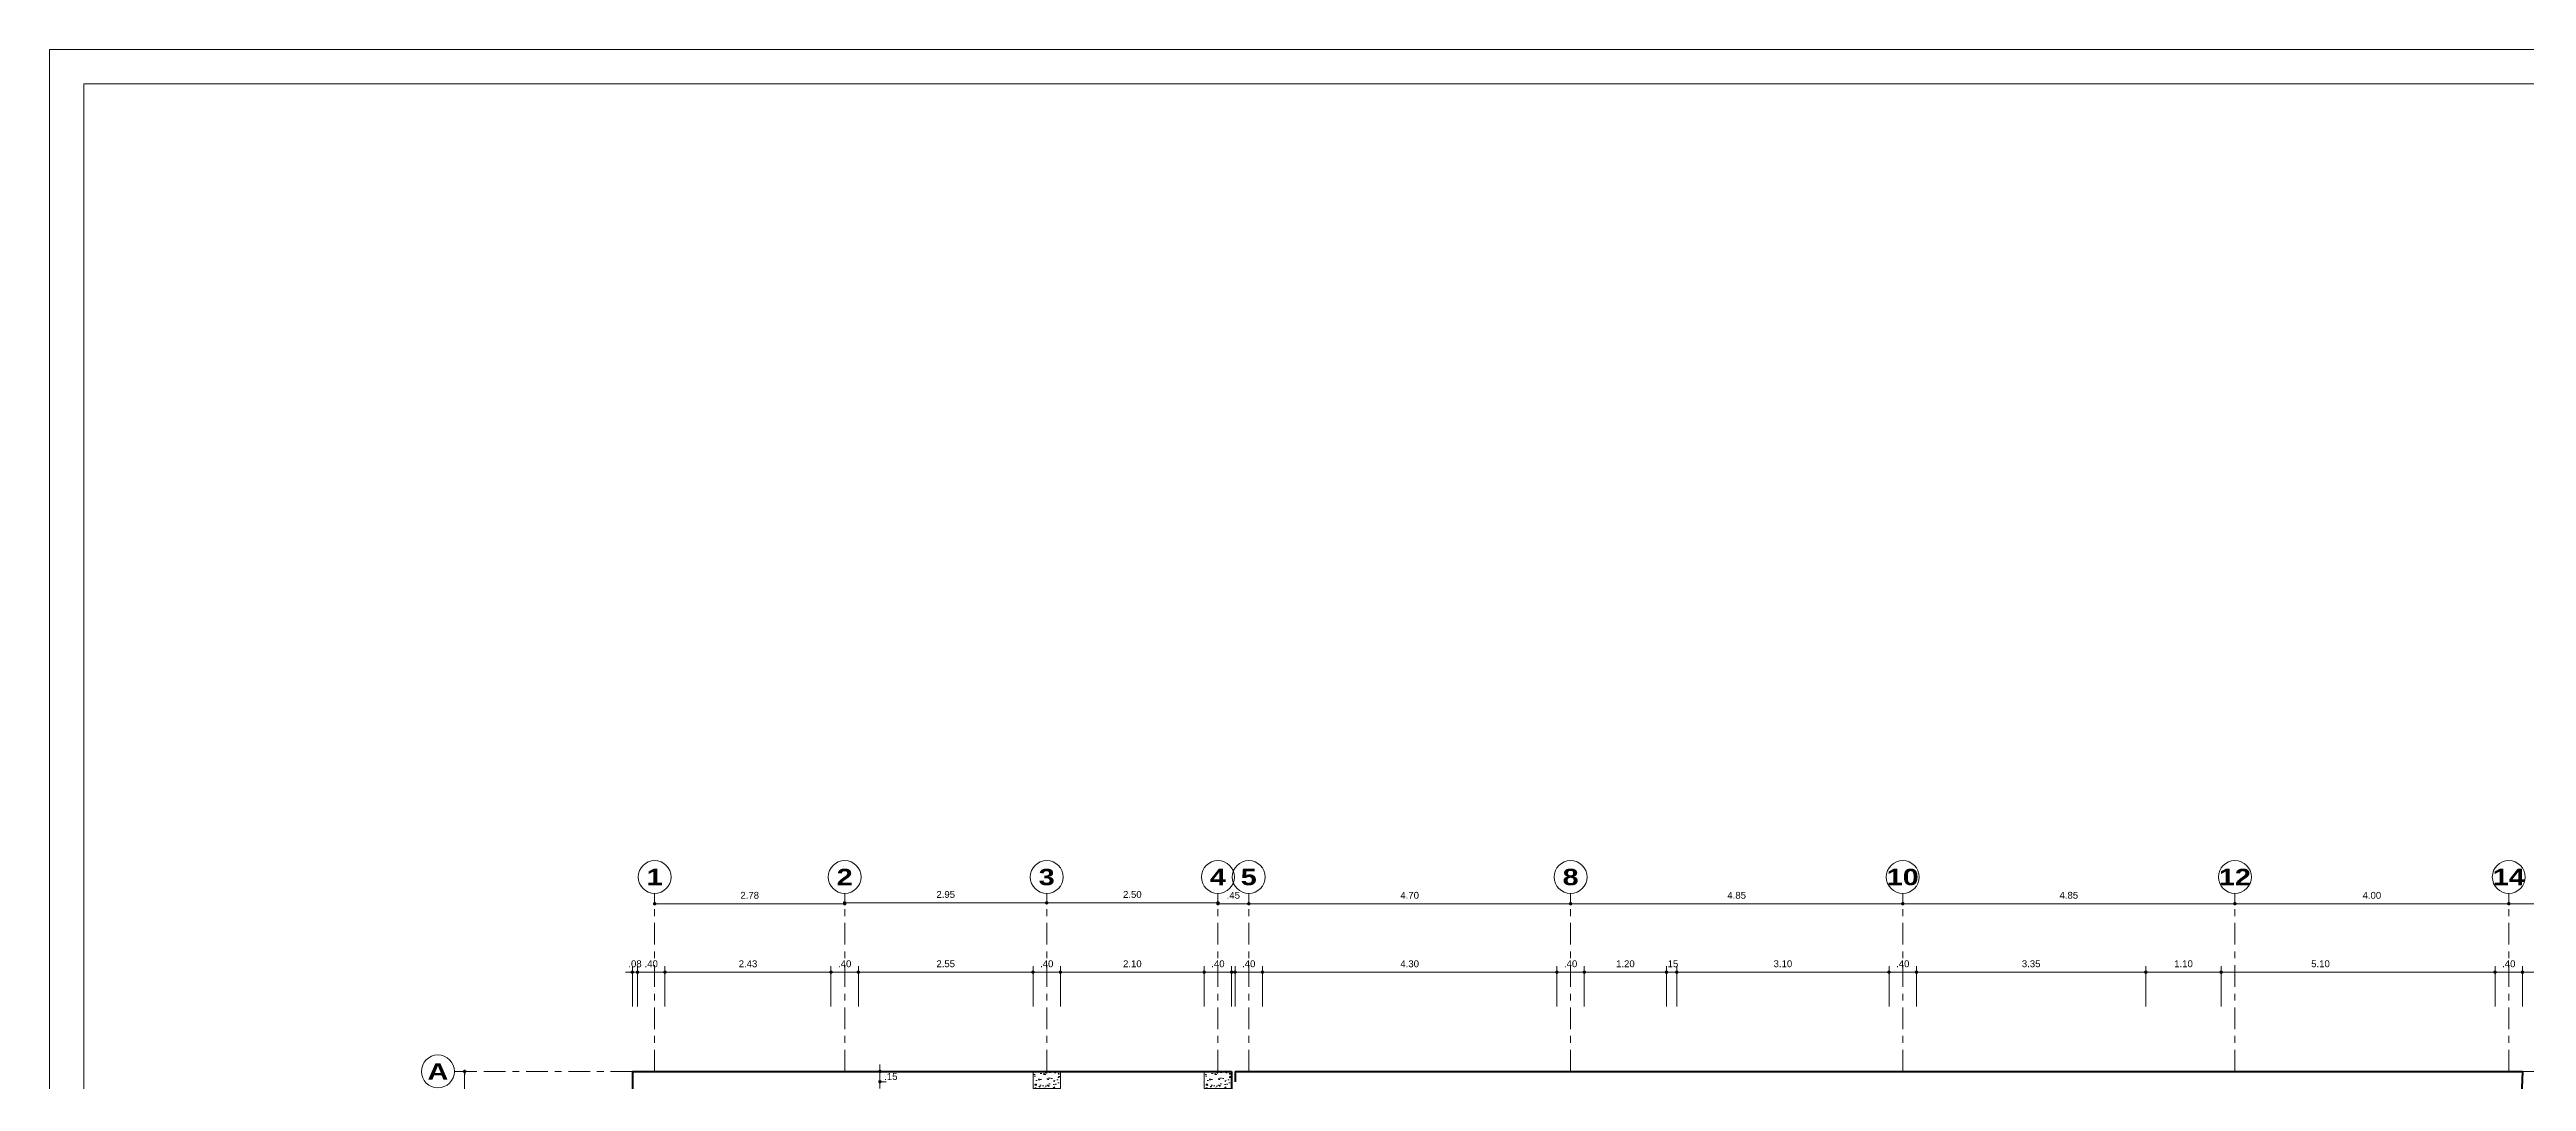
# Model space of a CAD drawing. Header units: millimetres. Extents: x 2178 to 2304, y 1220 to 1359.
# Drawn here: x 2244.6 to 2280.77, y 1343.62 to 1358.69 of the extents above; entities that cross this region are included whole.
import ezdxf
from ezdxf.enums import TextEntityAlignment as Align

# ---------------------------------------------------------------- set-up
doc = ezdxf.new("R2010")
doc.units = ezdxf.units.MM
doc.linetypes.add('CENTER', pattern=[50.8, 31.75, -6.35, 6.35, -6.35])
doc.layers.get('0').update_dxf_attribs({"lineweight": 0})
for name, color, linetype, lineweight in [('COTAS', 40, 'Continuous', 20), ('Ejes22', 50, 'CENTER', 9), ('muros bajos', 2, 'Continuous', 25), ('PLUMA 4', 5, 'Continuous', 40), ('PLUMA 7', 10, 'Continuous', 0)]:
    doc.layers.add(name, color=color, linetype=linetype, lineweight=lineweight)
doc.styles.add('ARIAL', font='arial.ttf')
doc.styles.add('ARIALCH', font='arialbd.ttf', dxfattribs={"width": 1.25})
doc.dimstyles.new('RPM 50', dxfattribs={"dimtxt": 0.1, "dimasz": 0.05, "dimexe": 0.0885, "dimexo": 0.1535, "dimgap": 0.071, "dimtad": 2, "dimtih": 1, "dimtoh": 1, "dimzin": 4, "dimdsep": 46, "dimtxsty": 'ARIAL', "dimblk": 'DOT', "dimcen": 0.4, "dimdle": 0.25, "dimclrd": 8, "dimclre": 8, "dimclrt": 9, "dimadec": 0, "dimazin": 0, "dimtfac": 1, "dimtix": 1, "dimtmove": 0, "dimatfit": 3, "dimldrblk": 'DOT', "dimfxl": 0.5, "dimfxlon": 1, "dimlwd": 0, "dimlwe": 0, "dimarcsym": 0})

# ---------------------------------------------------------------- blocks, each defined once
blk = doc.blocks.new('_DOT')
at = {"color": 0, "linetype": 'ByBlock'}
blk.add_line((-0.5, 0), (-1, 0), dxfattribs=at)
at = {"color": 0, "linetype": 'ByBlock', "const_width": 0.5}
blk.add_lwpolyline([(-0.25, 0, 1), (0.25, 0, 1)], format="xyb", close=True, dxfattribs=at)
blk = doc.blocks.new('*D1664')
at = {"layer": 'Defpoints', "color": 0, "transparency": 16777216}
for p in [(2250.662, 1343.766), (2250.662, 1343.766), (2250.662, 1340.191)]:
    blk.add_point(p, dxfattribs=at)
at = {"layer": 'muros bajos', "color": 8, "lineweight": 0, "transparency": 16777216}
for p, q in [((2250.662, 1343.766), (2250.751, 1343.766)), ((2250.662, 1340.241), (2250.662, 1343.716)), ((2250.662, 1340.191), (2250.751, 1340.191))]:
    blk.add_line(p, q, dxfattribs=at)
at = {"layer": 'muros bajos', "color": 8, "lineweight": 0, "transparency": 16777216, "xscale": 0.05, "yscale": 0.05, "zscale": 0.05}
for p, rotation in [((2250.662, 1343.766), 90), ((2250.662, 1340.191), 270)]:
    blk.add_blockref('_DOT', p, dxfattribs=dict(at, rotation=rotation))
at = {"layer": 'muros bajos', "color": 9, "transparency": 16777216, "insert": (2250.863, 1341.978), "char_height": 0.1, "attachment_point": 5, "style": 'ARIAL'}
blk.add_mtext('3.58', dxfattribs=at)
blk = doc.blocks.new('*D1666')
at = {"color": 8, "lineweight": 0, "transparency": 16777216}
for p, q in [((2253.437, 1346.216), (2253.437, 1346.304)), ((2253.487, 1346.216), (2256.162, 1346.216)), ((2256.212, 1346.216), (2256.212, 1346.304))]:
    blk.add_line(p, q, dxfattribs=at)
at = {"layer": 'Defpoints', "color": 0, "transparency": 16777216}
for p in [(2256.212, 1346.216), (2253.437, 1346.14), (2256.212, 1346.14)]:
    blk.add_point(p, dxfattribs=at)
at = {"color": 8, "lineweight": 0, "transparency": 16777216, "xscale": 0.05, "yscale": 0.05, "zscale": 0.05, "rotation": 180}
blk.add_blockref('_DOT', (2253.437, 1346.216), dxfattribs=at)
at = {"color": 8, "lineweight": 0, "transparency": 16777216, "xscale": 0.05, "yscale": 0.05, "zscale": 0.05}
blk.add_blockref('_DOT', (2256.212, 1346.216), dxfattribs=at)
at = {"color": 9, "transparency": 16777216, "insert": (2254.825, 1346.338), "char_height": 0.1, "attachment_point": 5, "style": 'ARIAL'}
blk.add_mtext('2.78', dxfattribs=at)
blk = doc.blocks.new('*D1726')
at = {"color": 8, "lineweight": 0, "transparency": 16777216}
for p, q in [((2256.212, 1346.229), (2256.212, 1346.317)), ((2256.262, 1346.229), (2259.112, 1346.229)), ((2259.162, 1346.229), (2259.162, 1346.317))]:
    blk.add_line(p, q, dxfattribs=at)
at = {"layer": 'Defpoints', "color": 0, "transparency": 16777216}
for p in [(2259.162, 1346.229), (2259.162, 1346.229), (2256.212, 1346.14)]:
    blk.add_point(p, dxfattribs=at)
at = {"color": 8, "lineweight": 0, "transparency": 16777216, "xscale": 0.05, "yscale": 0.05, "zscale": 0.05, "rotation": 180}
blk.add_blockref('_DOT', (2256.212, 1346.229), dxfattribs=at)
at = {"color": 8, "lineweight": 0, "transparency": 16777216, "xscale": 0.05, "yscale": 0.05, "zscale": 0.05}
blk.add_blockref('_DOT', (2259.162, 1346.229), dxfattribs=at)
at = {"color": 9, "transparency": 16777216, "insert": (2257.687, 1346.351), "char_height": 0.1, "attachment_point": 5, "style": 'ARIAL'}
blk.add_mtext('2.95', dxfattribs=at)
blk = doc.blocks.new('*D1727')
at = {"color": 8, "lineweight": 0, "transparency": 16777216}
for p, q in [((2259.162, 1346.229), (2259.162, 1346.317)), ((2259.212, 1346.229), (2261.612, 1346.229)), ((2261.662, 1346.229), (2261.662, 1346.317))]:
    blk.add_line(p, q, dxfattribs=at)
at = {"layer": 'Defpoints', "color": 0, "transparency": 16777216}
for p in [(2259.162, 1346.229), (2261.662, 1346.229), (2261.662, 1346.216)]:
    blk.add_point(p, dxfattribs=at)
at = {"color": 8, "lineweight": 0, "transparency": 16777216, "xscale": 0.05, "yscale": 0.05, "zscale": 0.05, "rotation": 180}
blk.add_blockref('_DOT', (2259.162, 1346.229), dxfattribs=at)
at = {"color": 8, "lineweight": 0, "transparency": 16777216, "xscale": 0.05, "yscale": 0.05, "zscale": 0.05}
blk.add_blockref('_DOT', (2261.662, 1346.229), dxfattribs=at)
at = {"color": 9, "transparency": 16777216, "insert": (2260.412, 1346.351), "char_height": 0.1, "attachment_point": 5, "style": 'ARIAL'}
blk.add_mtext('2.50', dxfattribs=at)
blk = doc.blocks.new('*D1728')
at = {"color": 8, "lineweight": 0, "transparency": 16777216}
for p, q in [((2261.662, 1346.216), (2261.662, 1346.304)), ((2261.712, 1346.216), (2262.062, 1346.216)), ((2262.112, 1346.216), (2262.112, 1346.304))]:
    blk.add_line(p, q, dxfattribs=at)
at = {"layer": 'Defpoints', "color": 0, "transparency": 16777216}
for p in [(2261.662, 1346.216), (2262.112, 1346.216), (2262.112, 1346.216)]:
    blk.add_point(p, dxfattribs=at)
at = {"color": 8, "lineweight": 0, "transparency": 16777216, "xscale": 0.05, "yscale": 0.05, "zscale": 0.05, "rotation": 180}
blk.add_blockref('_DOT', (2261.662, 1346.216), dxfattribs=at)
at = {"color": 8, "lineweight": 0, "transparency": 16777216, "xscale": 0.05, "yscale": 0.05, "zscale": 0.05}
blk.add_blockref('_DOT', (2262.112, 1346.216), dxfattribs=at)
at = {"color": 9, "transparency": 16777216, "insert": (2261.887, 1346.338), "char_height": 0.1, "attachment_point": 5, "style": 'ARIAL'}
blk.add_mtext('.45', dxfattribs=at)
blk = doc.blocks.new('*D1729')
at = {"color": 8, "lineweight": 0, "transparency": 16777216}
for p, q in [((2262.112, 1346.216), (2262.112, 1346.304)), ((2262.162, 1346.216), (2266.762, 1346.216)), ((2266.812, 1346.216), (2266.812, 1346.304))]:
    blk.add_line(p, q, dxfattribs=at)
at = {"layer": 'Defpoints', "color": 0, "transparency": 16777216}
for p in [(2262.112, 1346.216), (2266.812, 1346.216), (2266.812, 1346.216)]:
    blk.add_point(p, dxfattribs=at)
at = {"color": 8, "lineweight": 0, "transparency": 16777216, "xscale": 0.05, "yscale": 0.05, "zscale": 0.05, "rotation": 180}
blk.add_blockref('_DOT', (2262.112, 1346.216), dxfattribs=at)
at = {"color": 8, "lineweight": 0, "transparency": 16777216, "xscale": 0.05, "yscale": 0.05, "zscale": 0.05}
blk.add_blockref('_DOT', (2266.812, 1346.216), dxfattribs=at)
at = {"color": 9, "transparency": 16777216, "insert": (2264.462, 1346.338), "char_height": 0.1, "attachment_point": 5, "style": 'ARIAL'}
blk.add_mtext('4.70', dxfattribs=at)
blk = doc.blocks.new('*D1730')
at = {"color": 8, "lineweight": 0, "transparency": 16777216}
for p, q in [((2266.812, 1346.216), (2266.812, 1346.304)), ((2266.862, 1346.216), (2271.612, 1346.216)), ((2271.662, 1346.216), (2271.662, 1346.304))]:
    blk.add_line(p, q, dxfattribs=at)
at = {"layer": 'Defpoints', "color": 0, "transparency": 16777216}
for p in [(2266.812, 1346.216), (2271.662, 1346.216), (2271.662, 1346.216)]:
    blk.add_point(p, dxfattribs=at)
at = {"color": 8, "lineweight": 0, "transparency": 16777216, "xscale": 0.05, "yscale": 0.05, "zscale": 0.05, "rotation": 180}
blk.add_blockref('_DOT', (2266.812, 1346.216), dxfattribs=at)
at = {"color": 8, "lineweight": 0, "transparency": 16777216, "xscale": 0.05, "yscale": 0.05, "zscale": 0.05}
blk.add_blockref('_DOT', (2271.662, 1346.216), dxfattribs=at)
at = {"color": 9, "transparency": 16777216, "insert": (2269.237, 1346.338), "char_height": 0.1, "attachment_point": 5, "style": 'ARIAL'}
blk.add_mtext('4.85', dxfattribs=at)
blk = doc.blocks.new('*D1731')
at = {"color": 8, "lineweight": 0, "transparency": 16777216}
for p, q in [((2271.662, 1346.216), (2271.662, 1346.304)), ((2271.712, 1346.216), (2276.462, 1346.216)), ((2276.512, 1346.216), (2276.512, 1346.304))]:
    blk.add_line(p, q, dxfattribs=at)
at = {"layer": 'Defpoints', "color": 0, "transparency": 16777216}
for p in [(2271.662, 1346.216), (2276.512, 1346.216), (2276.512, 1346.216)]:
    blk.add_point(p, dxfattribs=at)
at = {"color": 8, "lineweight": 0, "transparency": 16777216, "xscale": 0.05, "yscale": 0.05, "zscale": 0.05, "rotation": 180}
blk.add_blockref('_DOT', (2271.662, 1346.216), dxfattribs=at)
at = {"color": 8, "lineweight": 0, "transparency": 16777216, "xscale": 0.05, "yscale": 0.05, "zscale": 0.05}
blk.add_blockref('_DOT', (2276.512, 1346.216), dxfattribs=at)
at = {"color": 9, "transparency": 16777216, "insert": (2274.087, 1346.338), "char_height": 0.1, "attachment_point": 5, "style": 'ARIAL'}
blk.add_mtext('4.85', dxfattribs=at)
blk = doc.blocks.new('*D1732')
at = {"color": 8, "lineweight": 0, "transparency": 16777216}
for p, q in [((2276.512, 1346.216), (2276.512, 1346.304)), ((2276.562, 1346.216), (2280.461, 1346.216)), ((2280.511, 1346.216), (2280.511, 1346.304))]:
    blk.add_line(p, q, dxfattribs=at)
at = {"layer": 'Defpoints', "color": 0, "transparency": 16777216}
for p in [(2276.512, 1346.216), (2280.511, 1346.216), (2280.511, 1346.216)]:
    blk.add_point(p, dxfattribs=at)
at = {"color": 8, "lineweight": 0, "transparency": 16777216, "xscale": 0.05, "yscale": 0.05, "zscale": 0.05, "rotation": 180}
blk.add_blockref('_DOT', (2276.512, 1346.216), dxfattribs=at)
at = {"color": 8, "lineweight": 0, "transparency": 16777216, "xscale": 0.05, "yscale": 0.05, "zscale": 0.05}
blk.add_blockref('_DOT', (2280.511, 1346.216), dxfattribs=at)
at = {"color": 9, "transparency": 16777216, "insert": (2278.512, 1346.338), "char_height": 0.1, "attachment_point": 5, "style": 'ARIAL'}
blk.add_mtext('4.00', dxfattribs=at)
blk = doc.blocks.new('*D1733')
at = {"color": 8, "lineweight": 0, "transparency": 16777216}
for p, q in [((2280.511, 1346.216), (2280.511, 1346.304)), ((2280.561, 1346.216), (2285.612, 1346.216)), ((2285.662, 1346.127), (2285.662, 1346.304))]:
    blk.add_line(p, q, dxfattribs=at)
at = {"layer": 'Defpoints', "color": 0, "transparency": 16777216}
for p in [(2280.511, 1346.216), (2285.662, 1346.216), (2285.662, 1345.973)]:
    blk.add_point(p, dxfattribs=at)
at = {"color": 8, "lineweight": 0, "transparency": 16777216, "xscale": 0.05, "yscale": 0.05, "zscale": 0.05, "rotation": 180}
blk.add_blockref('_DOT', (2280.511, 1346.216), dxfattribs=at)
at = {"color": 8, "lineweight": 0, "transparency": 16777216, "xscale": 0.05, "yscale": 0.05, "zscale": 0.05}
blk.add_blockref('_DOT', (2285.662, 1346.216), dxfattribs=at)
at = {"color": 9, "transparency": 16777216, "insert": (2283.087, 1346.338), "char_height": 0.1, "attachment_point": 5, "style": 'ARIAL'}
blk.add_mtext('5.15', dxfattribs=at)
blk = doc.blocks.new('*D1740')
at = {"color": 8, "lineweight": 0, "transparency": 16777216}
for p, q in [((2253.062, 1345.216), (2253.012, 1345.216)), ((2253.112, 1344.716), (2253.112, 1345.304)), ((2253.112, 1345.216), (2253.187, 1345.216)), ((2253.187, 1344.716), (2253.187, 1345.304)), ((2253.237, 1345.216), (2253.287, 1345.216))]:
    blk.add_line(p, q, dxfattribs=at)
at = {"layer": 'Defpoints', "color": 0, "transparency": 16777216}
for p in [(2253.187, 1345.216), (2253.112, 1343.766), (2253.187, 1343.766)]:
    blk.add_point(p, dxfattribs=at)
at = {"color": 8, "lineweight": 0, "transparency": 16777216, "xscale": 0.05, "yscale": 0.05, "zscale": 0.05}
blk.add_blockref('_DOT', (2253.112, 1345.216), dxfattribs=at)
at = {"color": 8, "lineweight": 0, "transparency": 16777216, "xscale": 0.05, "yscale": 0.05, "zscale": 0.05, "rotation": 180}
blk.add_blockref('_DOT', (2253.187, 1345.216), dxfattribs=at)
at = {"color": 9, "transparency": 16777216, "insert": (2253.15, 1345.338), "char_height": 0.1, "attachment_point": 5, "style": 'ARIAL'}
blk.add_mtext('.08', dxfattribs=at)
blk = doc.blocks.new('*D1699')
at = {"color": 8, "lineweight": 0, "transparency": 16777216}
for p, q in [((2253.187, 1344.716), (2253.187, 1345.304)), ((2253.237, 1345.216), (2253.537, 1345.216)), ((2253.587, 1344.716), (2253.587, 1345.304))]:
    blk.add_line(p, q, dxfattribs=at)
at = {"layer": 'Defpoints', "color": 0, "transparency": 16777216}
for p in [(2253.587, 1345.216), (2253.187, 1343.766), (2253.587, 1343.766)]:
    blk.add_point(p, dxfattribs=at)
at = {"color": 8, "lineweight": 0, "transparency": 16777216, "xscale": 0.05, "yscale": 0.05, "zscale": 0.05, "rotation": 180}
blk.add_blockref('_DOT', (2253.187, 1345.216), dxfattribs=at)
at = {"color": 8, "lineweight": 0, "transparency": 16777216, "xscale": 0.05, "yscale": 0.05, "zscale": 0.05}
blk.add_blockref('_DOT', (2253.587, 1345.216), dxfattribs=at)
at = {"color": 9, "transparency": 16777216, "insert": (2253.387, 1345.338), "char_height": 0.1, "attachment_point": 5, "style": 'ARIAL'}
blk.add_mtext('.40', dxfattribs=at)
blk = doc.blocks.new('*D1700')
at = {"color": 8, "lineweight": 0, "transparency": 16777216}
for p, q in [((2253.587, 1344.716), (2253.587, 1345.304)), ((2253.637, 1345.216), (2255.962, 1345.216)), ((2256.012, 1344.716), (2256.012, 1345.304))]:
    blk.add_line(p, q, dxfattribs=at)
at = {"layer": 'Defpoints', "color": 0, "transparency": 16777216}
for p in [(2256.012, 1345.216), (2253.587, 1343.766), (2256.012, 1343.766)]:
    blk.add_point(p, dxfattribs=at)
at = {"color": 8, "lineweight": 0, "transparency": 16777216, "xscale": 0.05, "yscale": 0.05, "zscale": 0.05, "rotation": 180}
blk.add_blockref('_DOT', (2253.587, 1345.216), dxfattribs=at)
at = {"color": 8, "lineweight": 0, "transparency": 16777216, "xscale": 0.05, "yscale": 0.05, "zscale": 0.05}
blk.add_blockref('_DOT', (2256.012, 1345.216), dxfattribs=at)
at = {"color": 9, "transparency": 16777216, "insert": (2254.8, 1345.338), "char_height": 0.1, "attachment_point": 5, "style": 'ARIAL'}
blk.add_mtext('2.43', dxfattribs=at)
blk = doc.blocks.new('*D1701')
at = {"color": 8, "lineweight": 0, "transparency": 16777216}
for p, q in [((2256.012, 1344.716), (2256.012, 1345.304)), ((2256.062, 1345.216), (2256.362, 1345.216)), ((2256.412, 1344.716), (2256.412, 1345.304))]:
    blk.add_line(p, q, dxfattribs=at)
at = {"layer": 'Defpoints', "color": 0, "transparency": 16777216}
for p in [(2256.412, 1345.216), (2256.012, 1343.766), (2256.412, 1343.766)]:
    blk.add_point(p, dxfattribs=at)
at = {"color": 8, "lineweight": 0, "transparency": 16777216, "xscale": 0.05, "yscale": 0.05, "zscale": 0.05, "rotation": 180}
blk.add_blockref('_DOT', (2256.012, 1345.216), dxfattribs=at)
at = {"color": 8, "lineweight": 0, "transparency": 16777216, "xscale": 0.05, "yscale": 0.05, "zscale": 0.05}
blk.add_blockref('_DOT', (2256.412, 1345.216), dxfattribs=at)
at = {"color": 9, "transparency": 16777216, "insert": (2256.212, 1345.338), "char_height": 0.1, "attachment_point": 5, "style": 'ARIAL'}
blk.add_mtext('.40', dxfattribs=at)
blk = doc.blocks.new('*D1741')
at = {"color": 8, "lineweight": 0, "transparency": 16777216}
for p, q in [((2256.412, 1344.716), (2256.412, 1345.304)), ((2256.462, 1345.216), (2258.912, 1345.216)), ((2258.962, 1344.716), (2258.962, 1345.304))]:
    blk.add_line(p, q, dxfattribs=at)
at = {"layer": 'Defpoints', "color": 0, "transparency": 16777216}
for p in [(2258.962, 1345.216), (2256.412, 1343.766), (2258.962, 1343.766)]:
    blk.add_point(p, dxfattribs=at)
at = {"color": 8, "lineweight": 0, "transparency": 16777216, "xscale": 0.05, "yscale": 0.05, "zscale": 0.05, "rotation": 180}
blk.add_blockref('_DOT', (2256.412, 1345.216), dxfattribs=at)
at = {"color": 8, "lineweight": 0, "transparency": 16777216, "xscale": 0.05, "yscale": 0.05, "zscale": 0.05}
blk.add_blockref('_DOT', (2258.962, 1345.216), dxfattribs=at)
at = {"color": 9, "transparency": 16777216, "insert": (2257.687, 1345.338), "char_height": 0.1, "attachment_point": 5, "style": 'ARIAL'}
blk.add_mtext('2.55', dxfattribs=at)
blk = doc.blocks.new('*D1742')
at = {"color": 8, "lineweight": 0, "transparency": 16777216}
for p, q in [((2258.962, 1344.716), (2258.962, 1345.304)), ((2259.012, 1345.216), (2259.312, 1345.216)), ((2259.362, 1344.716), (2259.362, 1345.304))]:
    blk.add_line(p, q, dxfattribs=at)
at = {"layer": 'Defpoints', "color": 0, "transparency": 16777216}
for p in [(2259.362, 1345.216), (2258.962, 1343.766), (2259.362, 1343.766)]:
    blk.add_point(p, dxfattribs=at)
at = {"color": 8, "lineweight": 0, "transparency": 16777216, "xscale": 0.05, "yscale": 0.05, "zscale": 0.05, "rotation": 180}
blk.add_blockref('_DOT', (2258.962, 1345.216), dxfattribs=at)
at = {"color": 8, "lineweight": 0, "transparency": 16777216, "xscale": 0.05, "yscale": 0.05, "zscale": 0.05}
blk.add_blockref('_DOT', (2259.362, 1345.216), dxfattribs=at)
at = {"color": 9, "transparency": 16777216, "insert": (2259.162, 1345.338), "char_height": 0.1, "attachment_point": 5, "style": 'ARIAL'}
blk.add_mtext('.40', dxfattribs=at)
blk = doc.blocks.new('*D1743')
at = {"color": 8, "lineweight": 0, "transparency": 16777216}
for p, q in [((2261.462, 1344.716), (2261.462, 1345.304)), ((2261.512, 1345.216), (2261.812, 1345.216)), ((2261.862, 1344.716), (2261.862, 1345.304))]:
    blk.add_line(p, q, dxfattribs=at)
at = {"layer": 'Defpoints', "color": 0, "transparency": 16777216}
for p in [(2261.862, 1345.216), (2261.462, 1343.766), (2261.862, 1343.766)]:
    blk.add_point(p, dxfattribs=at)
at = {"color": 8, "lineweight": 0, "transparency": 16777216, "xscale": 0.05, "yscale": 0.05, "zscale": 0.05, "rotation": 180}
blk.add_blockref('_DOT', (2261.462, 1345.216), dxfattribs=at)
at = {"color": 8, "lineweight": 0, "transparency": 16777216, "xscale": 0.05, "yscale": 0.05, "zscale": 0.05}
blk.add_blockref('_DOT', (2261.862, 1345.216), dxfattribs=at)
at = {"color": 9, "transparency": 16777216, "insert": (2261.662, 1345.338), "char_height": 0.1, "attachment_point": 5, "style": 'ARIAL'}
blk.add_mtext('.40', dxfattribs=at)
blk = doc.blocks.new('*D1702')
at = {"color": 8, "lineweight": 0, "transparency": 16777216}
for p, q in [((2261.912, 1344.716), (2261.912, 1345.304)), ((2261.962, 1345.216), (2262.262, 1345.216)), ((2262.312, 1344.716), (2262.312, 1345.304))]:
    blk.add_line(p, q, dxfattribs=at)
at = {"layer": 'Defpoints', "color": 0, "transparency": 16777216}
for p in [(2262.312, 1345.216), (2261.912, 1343.766), (2262.312, 1343.766)]:
    blk.add_point(p, dxfattribs=at)
at = {"color": 8, "lineweight": 0, "transparency": 16777216, "xscale": 0.05, "yscale": 0.05, "zscale": 0.05, "rotation": 180}
blk.add_blockref('_DOT', (2261.912, 1345.216), dxfattribs=at)
at = {"color": 8, "lineweight": 0, "transparency": 16777216, "xscale": 0.05, "yscale": 0.05, "zscale": 0.05}
blk.add_blockref('_DOT', (2262.312, 1345.216), dxfattribs=at)
at = {"color": 9, "transparency": 16777216, "insert": (2262.112, 1345.338), "char_height": 0.1, "attachment_point": 5, "style": 'ARIAL'}
blk.add_mtext('.40', dxfattribs=at)
blk = doc.blocks.new('*D1703')
at = {"color": 8, "lineweight": 0, "transparency": 16777216}
for p, q in [((2262.312, 1344.716), (2262.312, 1345.304)), ((2262.362, 1345.216), (2266.562, 1345.216)), ((2266.612, 1344.716), (2266.612, 1345.304))]:
    blk.add_line(p, q, dxfattribs=at)
at = {"layer": 'Defpoints', "color": 0, "transparency": 16777216}
for p in [(2266.612, 1345.216), (2262.312, 1343.766), (2266.612, 1343.766)]:
    blk.add_point(p, dxfattribs=at)
at = {"color": 8, "lineweight": 0, "transparency": 16777216, "xscale": 0.05, "yscale": 0.05, "zscale": 0.05, "rotation": 180}
blk.add_blockref('_DOT', (2262.312, 1345.216), dxfattribs=at)
at = {"color": 8, "lineweight": 0, "transparency": 16777216, "xscale": 0.05, "yscale": 0.05, "zscale": 0.05}
blk.add_blockref('_DOT', (2266.612, 1345.216), dxfattribs=at)
at = {"color": 9, "transparency": 16777216, "insert": (2264.462, 1345.338), "char_height": 0.1, "attachment_point": 5, "style": 'ARIAL'}
blk.add_mtext('4.30', dxfattribs=at)
blk = doc.blocks.new('*D1704')
at = {"color": 8, "lineweight": 0, "transparency": 16777216}
for p, q in [((2266.612, 1344.716), (2266.612, 1345.304)), ((2266.662, 1345.216), (2266.962, 1345.216)), ((2267.012, 1344.716), (2267.012, 1345.304))]:
    blk.add_line(p, q, dxfattribs=at)
at = {"layer": 'Defpoints', "color": 0, "transparency": 16777216}
for p in [(2267.012, 1345.216), (2266.612, 1343.766), (2267.012, 1343.766)]:
    blk.add_point(p, dxfattribs=at)
at = {"color": 8, "lineweight": 0, "transparency": 16777216, "xscale": 0.05, "yscale": 0.05, "zscale": 0.05, "rotation": 180}
blk.add_blockref('_DOT', (2266.612, 1345.216), dxfattribs=at)
at = {"color": 8, "lineweight": 0, "transparency": 16777216, "xscale": 0.05, "yscale": 0.05, "zscale": 0.05}
blk.add_blockref('_DOT', (2267.012, 1345.216), dxfattribs=at)
at = {"color": 9, "transparency": 16777216, "insert": (2266.812, 1345.338), "char_height": 0.1, "attachment_point": 5, "style": 'ARIAL'}
blk.add_mtext('.40', dxfattribs=at)
blk = doc.blocks.new('*D1705')
at = {"color": 8, "lineweight": 0, "transparency": 16777216}
for p, q in [((2267.012, 1344.716), (2267.012, 1345.304)), ((2267.062, 1345.216), (2268.162, 1345.216)), ((2268.212, 1344.716), (2268.212, 1345.304))]:
    blk.add_line(p, q, dxfattribs=at)
at = {"layer": 'Defpoints', "color": 0, "transparency": 16777216}
for p in [(2268.212, 1345.216), (2267.012, 1343.766), (2268.212, 1343.616)]:
    blk.add_point(p, dxfattribs=at)
at = {"color": 8, "lineweight": 0, "transparency": 16777216, "xscale": 0.05, "yscale": 0.05, "zscale": 0.05, "rotation": 180}
blk.add_blockref('_DOT', (2267.012, 1345.216), dxfattribs=at)
at = {"color": 8, "lineweight": 0, "transparency": 16777216, "xscale": 0.05, "yscale": 0.05, "zscale": 0.05}
blk.add_blockref('_DOT', (2268.212, 1345.216), dxfattribs=at)
at = {"color": 9, "transparency": 16777216, "insert": (2267.612, 1345.338), "char_height": 0.1, "attachment_point": 5, "style": 'ARIAL'}
blk.add_mtext('1.20', dxfattribs=at)
blk = doc.blocks.new('*D1706')
at = {"color": 8, "lineweight": 0, "transparency": 16777216}
for p, q in [((2268.162, 1345.216), (2268.112, 1345.216)), ((2268.212, 1344.716), (2268.212, 1345.304)), ((2268.212, 1345.216), (2268.362, 1345.216)), ((2268.362, 1344.716), (2268.362, 1345.304)), ((2268.412, 1345.216), (2268.462, 1345.216))]:
    blk.add_line(p, q, dxfattribs=at)
at = {"layer": 'Defpoints', "color": 0, "transparency": 16777216}
for p in [(2268.362, 1345.216), (2268.212, 1343.616), (2268.362, 1343.623)]:
    blk.add_point(p, dxfattribs=at)
at = {"color": 8, "lineweight": 0, "transparency": 16777216, "xscale": 0.05, "yscale": 0.05, "zscale": 0.05}
blk.add_blockref('_DOT', (2268.212, 1345.216), dxfattribs=at)
at = {"color": 8, "lineweight": 0, "transparency": 16777216, "xscale": 0.05, "yscale": 0.05, "zscale": 0.05, "rotation": 180}
blk.add_blockref('_DOT', (2268.362, 1345.216), dxfattribs=at)
at = {"color": 9, "transparency": 16777216, "insert": (2268.287, 1345.338), "char_height": 0.1, "attachment_point": 5, "style": 'ARIAL'}
blk.add_mtext('.15', dxfattribs=at)
blk = doc.blocks.new('*D1707')
at = {"color": 8, "lineweight": 0, "transparency": 16777216}
for p, q in [((2268.362, 1344.716), (2268.362, 1345.304)), ((2268.412, 1345.216), (2271.412, 1345.216)), ((2271.462, 1344.716), (2271.462, 1345.304))]:
    blk.add_line(p, q, dxfattribs=at)
at = {"layer": 'Defpoints', "color": 0, "transparency": 16777216}
for p in [(2271.462, 1345.216), (2271.462, 1343.766), (2268.362, 1343.623)]:
    blk.add_point(p, dxfattribs=at)
at = {"color": 8, "lineweight": 0, "transparency": 16777216, "xscale": 0.05, "yscale": 0.05, "zscale": 0.05, "rotation": 180}
blk.add_blockref('_DOT', (2268.362, 1345.216), dxfattribs=at)
at = {"color": 8, "lineweight": 0, "transparency": 16777216, "xscale": 0.05, "yscale": 0.05, "zscale": 0.05}
blk.add_blockref('_DOT', (2271.462, 1345.216), dxfattribs=at)
at = {"color": 9, "transparency": 16777216, "insert": (2269.912, 1345.338), "char_height": 0.1, "attachment_point": 5, "style": 'ARIAL'}
blk.add_mtext('3.10', dxfattribs=at)
blk = doc.blocks.new('*D1708')
at = {"color": 8, "lineweight": 0, "transparency": 16777216}
for p, q in [((2271.462, 1344.716), (2271.462, 1345.304)), ((2271.512, 1345.216), (2271.812, 1345.216)), ((2271.862, 1344.716), (2271.862, 1345.304))]:
    blk.add_line(p, q, dxfattribs=at)
at = {"layer": 'Defpoints', "color": 0, "transparency": 16777216}
for p in [(2271.862, 1345.216), (2271.462, 1343.766), (2271.862, 1343.766)]:
    blk.add_point(p, dxfattribs=at)
at = {"color": 8, "lineweight": 0, "transparency": 16777216, "xscale": 0.05, "yscale": 0.05, "zscale": 0.05, "rotation": 180}
blk.add_blockref('_DOT', (2271.462, 1345.216), dxfattribs=at)
at = {"color": 8, "lineweight": 0, "transparency": 16777216, "xscale": 0.05, "yscale": 0.05, "zscale": 0.05}
blk.add_blockref('_DOT', (2271.862, 1345.216), dxfattribs=at)
at = {"color": 9, "transparency": 16777216, "insert": (2271.662, 1345.338), "char_height": 0.1, "attachment_point": 5, "style": 'ARIAL'}
blk.add_mtext('.40', dxfattribs=at)
blk = doc.blocks.new('*D1709')
at = {"color": 8, "lineweight": 0, "transparency": 16777216}
for p, q in [((2271.862, 1344.716), (2271.862, 1345.304)), ((2271.912, 1345.216), (2275.162, 1345.216)), ((2275.212, 1344.716), (2275.212, 1345.304))]:
    blk.add_line(p, q, dxfattribs=at)
at = {"layer": 'Defpoints', "color": 0, "transparency": 16777216}
for p in [(2275.212, 1345.216), (2271.862, 1343.766), (2275.212, 1343.766)]:
    blk.add_point(p, dxfattribs=at)
at = {"color": 8, "lineweight": 0, "transparency": 16777216, "xscale": 0.05, "yscale": 0.05, "zscale": 0.05, "rotation": 180}
blk.add_blockref('_DOT', (2271.862, 1345.216), dxfattribs=at)
at = {"color": 8, "lineweight": 0, "transparency": 16777216, "xscale": 0.05, "yscale": 0.05, "zscale": 0.05}
blk.add_blockref('_DOT', (2275.212, 1345.216), dxfattribs=at)
at = {"color": 9, "transparency": 16777216, "insert": (2273.537, 1345.338), "char_height": 0.1, "attachment_point": 5, "style": 'ARIAL'}
blk.add_mtext('3.35', dxfattribs=at)
blk = doc.blocks.new('*D1744')
at = {"color": 8, "lineweight": 0, "transparency": 16777216}
for p, q in [((2275.212, 1344.716), (2275.212, 1345.304)), ((2276.262, 1345.216), (2275.262, 1345.216)), ((2276.312, 1344.716), (2276.312, 1345.304))]:
    blk.add_line(p, q, dxfattribs=at)
at = {"layer": 'Defpoints', "color": 0, "transparency": 16777216}
for p in [(2275.212, 1345.216), (2275.212, 1343.616), (2276.312, 1343.616)]:
    blk.add_point(p, dxfattribs=at)
at = {"color": 8, "lineweight": 0, "transparency": 16777216, "xscale": 0.05, "yscale": 0.05, "zscale": 0.05, "rotation": 180}
blk.add_blockref('_DOT', (2275.212, 1345.216), dxfattribs=at)
at = {"color": 8, "lineweight": 0, "transparency": 16777216, "xscale": 0.05, "yscale": 0.05, "zscale": 0.05}
blk.add_blockref('_DOT', (2276.312, 1345.216), dxfattribs=at)
at = {"color": 9, "transparency": 16777216, "insert": (2275.762, 1345.338), "char_height": 0.1, "attachment_point": 5, "style": 'ARIAL'}
blk.add_mtext('1.10', dxfattribs=at)
blk = doc.blocks.new('*D1745')
at = {"color": 8, "lineweight": 0, "transparency": 16777216}
for p, q in [((2275.212, 1344.716), (2275.212, 1345.304)), ((2275.262, 1345.216), (2280.261, 1345.216)), ((2280.311, 1344.716), (2280.311, 1345.304))]:
    blk.add_line(p, q, dxfattribs=at)
at = {"layer": 'Defpoints', "color": 0, "transparency": 16777216}
for p in [(2280.311, 1345.216), (2280.311, 1343.766), (2275.212, 1343.616)]:
    blk.add_point(p, dxfattribs=at)
at = {"color": 8, "lineweight": 0, "transparency": 16777216, "xscale": 0.05, "yscale": 0.05, "zscale": 0.05, "rotation": 180}
blk.add_blockref('_DOT', (2275.212, 1345.216), dxfattribs=at)
at = {"color": 8, "lineweight": 0, "transparency": 16777216, "xscale": 0.05, "yscale": 0.05, "zscale": 0.05}
blk.add_blockref('_DOT', (2280.311, 1345.216), dxfattribs=at)
at = {"color": 9, "transparency": 16777216, "insert": (2277.762, 1345.338), "char_height": 0.1, "attachment_point": 5, "style": 'ARIAL'}
blk.add_mtext('5.10', dxfattribs=at)
blk = doc.blocks.new('*D1752')
at = {"color": 8, "lineweight": 0, "transparency": 16777216}
for p, q in [((2280.311, 1344.716), (2280.311, 1345.304)), ((2280.361, 1345.216), (2280.661, 1345.216)), ((2280.711, 1344.716), (2280.711, 1345.304))]:
    blk.add_line(p, q, dxfattribs=at)
at = {"layer": 'Defpoints', "color": 0, "transparency": 16777216}
for p in [(2280.711, 1345.216), (2280.311, 1343.766), (2280.711, 1343.766)]:
    blk.add_point(p, dxfattribs=at)
at = {"color": 8, "lineweight": 0, "transparency": 16777216, "xscale": 0.05, "yscale": 0.05, "zscale": 0.05, "rotation": 180}
blk.add_blockref('_DOT', (2280.311, 1345.216), dxfattribs=at)
at = {"color": 8, "lineweight": 0, "transparency": 16777216, "xscale": 0.05, "yscale": 0.05, "zscale": 0.05}
blk.add_blockref('_DOT', (2280.711, 1345.216), dxfattribs=at)
at = {"color": 9, "transparency": 16777216, "insert": (2280.511, 1345.338), "char_height": 0.1, "attachment_point": 5, "style": 'ARIAL'}
blk.add_mtext('.40', dxfattribs=at)
blk = doc.blocks.new('*D1753')
at = {"color": 8, "lineweight": 0, "transparency": 16777216}
for p, q in [((2280.711, 1344.716), (2280.711, 1345.304)), ((2280.761, 1345.216), (2290.087, 1345.216)), ((2290.137, 1344.869), (2290.137, 1345.304))]:
    blk.add_line(p, q, dxfattribs=at)
at = {"layer": 'Defpoints', "color": 0, "transparency": 16777216}
for p in [(2290.137, 1345.216), (2290.137, 1344.716), (2280.711, 1343.766)]:
    blk.add_point(p, dxfattribs=at)
at = {"color": 8, "lineweight": 0, "transparency": 16777216, "xscale": 0.05, "yscale": 0.05, "zscale": 0.05, "rotation": 180}
blk.add_blockref('_DOT', (2280.711, 1345.216), dxfattribs=at)
at = {"color": 8, "lineweight": 0, "transparency": 16777216, "xscale": 0.05, "yscale": 0.05, "zscale": 0.05}
blk.add_blockref('_DOT', (2290.137, 1345.216), dxfattribs=at)
at = {"color": 9, "transparency": 16777216, "insert": (2285.424, 1345.338), "char_height": 0.1, "attachment_point": 5, "style": 'ARIAL'}
blk.add_mtext('9.43', dxfattribs=at)
blk = doc.blocks.new('*D1714')
at = {"color": 8, "lineweight": 0, "transparency": 16777216}
for p, q in [((2282.292, 1343.766), (2282.381, 1343.766)), ((2282.292, 1343.716), (2282.292, 1343.566)), ((2281.792, 1343.516), (2282.381, 1343.516))]:
    blk.add_line(p, q, dxfattribs=at)
at = {"layer": 'Defpoints', "color": 0, "transparency": 16777216}
for p in [(2282.292, 1343.766), (2280.311, 1343.516), (2282.292, 1343.516)]:
    blk.add_point(p, dxfattribs=at)
at = {"color": 8, "lineweight": 0, "transparency": 16777216, "xscale": 0.05, "yscale": 0.05, "zscale": 0.05}
for p, rotation in [((2282.292, 1343.766), 90), ((2282.292, 1343.516), 270)]:
    blk.add_blockref('_DOT', p, dxfattribs=dict(at, rotation=rotation))
at = {"color": 9, "transparency": 16777216, "insert": (2282.451, 1343.641), "char_height": 0.1, "attachment_point": 5, "style": 'ARIAL'}
blk.add_mtext('.25', dxfattribs=at)
blk = doc.blocks.new('*D1746')
at = {"color": 8, "lineweight": 0, "transparency": 16777216}
for p, q in [((2256.727, 1343.816), (2256.727, 1343.866)), ((2256.727, 1343.766), (2256.816, 1343.766)), ((2256.727, 1343.616), (2256.727, 1343.766)), ((2256.727, 1343.616), (2256.816, 1343.616)), ((2256.727, 1343.566), (2256.727, 1343.516))]:
    blk.add_line(p, q, dxfattribs=at)
at = {"layer": 'Defpoints', "color": 0, "transparency": 16777216}
for p in [(2256.727, 1343.766), (2256.727, 1343.766), (2256.727, 1343.616)]:
    blk.add_point(p, dxfattribs=at)
at = {"color": 8, "lineweight": 0, "transparency": 16777216, "xscale": 0.05, "yscale": 0.05, "zscale": 0.05}
for p, rotation in [((2256.727, 1343.766), 270), ((2256.727, 1343.616), 90)]:
    blk.add_blockref('_DOT', p, dxfattribs=dict(at, rotation=rotation))
at = {"color": 9, "transparency": 16777216, "insert": (2256.886, 1343.691), "char_height": 0.1, "attachment_point": 5, "style": 'ARIAL'}
blk.add_mtext('.15', dxfattribs=at)
blk = doc.blocks.new('*D1710')
at = {"color": 8, "lineweight": 0, "transparency": 16777216}
for p, q in [((2259.362, 1345.163), (2259.362, 1345.304)), ((2259.412, 1345.216), (2261.412, 1345.216)), ((2261.462, 1345.163), (2261.462, 1345.304))]:
    blk.add_line(p, q, dxfattribs=at)
at = {"layer": 'Defpoints', "color": 0, "transparency": 16777216}
for p in [(2261.462, 1345.216), (2259.362, 1345.01), (2261.462, 1345.01)]:
    blk.add_point(p, dxfattribs=at)
at = {"color": 8, "lineweight": 0, "transparency": 16777216, "xscale": 0.05, "yscale": 0.05, "zscale": 0.05, "rotation": 180}
blk.add_blockref('_DOT', (2259.362, 1345.216), dxfattribs=at)
at = {"color": 8, "lineweight": 0, "transparency": 16777216, "xscale": 0.05, "yscale": 0.05, "zscale": 0.05}
blk.add_blockref('_DOT', (2261.462, 1345.216), dxfattribs=at)
at = {"color": 9, "transparency": 16777216, "insert": (2260.412, 1345.338), "char_height": 0.1, "attachment_point": 5, "style": 'ARIAL'}
blk.add_mtext('2.10', dxfattribs=at)

msp = doc.modelspace()

# ---------------------------------------------------------------- hatches: boundary and pattern name
h = msp.add_hatch()
h.set_pattern_fill('AR-CONC', color=256, scale=0.001)
h.set_pattern_definition([(50, (1090.37915, -427.16053), (0.182184669, -0.015939086), [0.01905, -0.20955]), (355, (1090.37915, -427.16053), (-0.035243421, 0.191056845), [0.01524, -0.167640584]), (100.451445, (1090.39433, -427.16186), (0.146941247, 0.175117752), [0.016190009, -0.178090245]), (46.1842, (1090.37915, -427.10973), (0.27107904, -0.042042328), [0.028575, -0.314325]), (96.635558, (1090.40174, -427.11323), (0.237404134, 0.247426125), [0.024285023, -0.267135608]), (351.184151, (1090.37915, -427.10973), (0.237404134, 0.247426125), [0.022859967, -0.251459732]), (21, (1090.40455, -427.12243), (0.151614391, -0.102265198), [0.01905, -0.20955]), (326, (1090.40455, -427.12243), (0.061802028, 0.184187966), [0.01524, -0.16764]), (71.451445, (1090.41718, -427.13095), (0.21341642, 0.081922769), [0.016190009, -0.178089938]), (37.5, (1090.37915, -427.16053), (0.0030886033, 0.0845550389), [0, -0.165608, 0, -0.17018, 0, -0.168275]), (7.5, (1090.37915, -427.16053), (0.0668196625, 0.100180575), [0, -0.097028, 0, -0.161798, 0, -0.064135]), (327.5, (1090.32251, -427.16053), (0.1355905952, -0.005728744), [0, -0.0635, 0, -0.19812, 0, -0.26289]), (317.5, (1090.29711, -427.16053), (0.1481291814, 0.025426491), [0, -0.08255, 0, -0.131572, 0, -0.18669])])
h.paths.add_polyline_path([(2259.362, 1343.516), (2259.362, 1343.766), (2258.962, 1343.766), (2258.962, 1343.516)])
h = msp.add_hatch()
h.set_pattern_fill('AR-CONC', color=256, scale=0.001)
h.set_pattern_definition([(50, (1092.87915, -427.16053), (0.182184669, -0.015939086), [0.01905, -0.20955]), (355, (1092.87915, -427.16053), (-0.035243421, 0.191056845), [0.01524, -0.167640584]), (100.451445, (1092.89433, -427.16186), (0.146941247, 0.175117752), [0.016190009, -0.178090245]), (46.1842, (1092.87915, -427.10973), (0.27107904, -0.042042328), [0.028575, -0.314325]), (96.635558, (1092.90174, -427.11323), (0.237404134, 0.247426125), [0.024285023, -0.267135608]), (351.184151, (1092.87915, -427.10973), (0.237404134, 0.247426125), [0.022859967, -0.251459732]), (21, (1092.90455, -427.12243), (0.151614391, -0.102265198), [0.01905, -0.20955]), (326, (1092.90455, -427.12243), (0.061802028, 0.184187966), [0.01524, -0.16764]), (71.451445, (1092.91718, -427.13095), (0.21341642, 0.081922769), [0.016190009, -0.178089938]), (37.5, (1092.87915, -427.16053), (0.0030886033, 0.0845550389), [0, -0.165608, 0, -0.17018, 0, -0.168275]), (7.5, (1092.87915, -427.16053), (0.0668196625, 0.100180575), [0, -0.097028, 0, -0.161798, 0, -0.064135]), (327.5, (1092.82251, -427.16053), (0.1355905952, -0.005728744), [0, -0.0635, 0, -0.19812, 0, -0.26289]), (317.5, (1092.79711, -427.16053), (0.1481291814, 0.025426491), [0, -0.08255, 0, -0.131572, 0, -0.18669])])
h.paths.add_polyline_path([(2261.862, 1343.516), (2261.862, 1343.766), (2261.462, 1343.766), (2261.462, 1343.516)])

# ---------------------------------------------------------------- linework, layer by layer
for p, q in [((2244.601, 1358.694), (2244.601, 1316.694)), ((2304.001, 1358.694), (2244.601, 1358.694)), ((2245.101, 1358.194), (2245.101, 1317.194)), ((2302.751, 1358.194), (2245.101, 1358.194))]:
    msp.add_line(p, q)
at = {"layer": 'COTAS'}
for centre in [(2253.437, 1346.606), (2256.212, 1346.606), (2259.162, 1346.606), (2261.662, 1346.606), (2262.112, 1346.606), (2266.812, 1346.606), (2271.662, 1346.606), (2276.512, 1346.606), (2280.511, 1346.606), (2250.272, 1343.766)]:
    msp.add_circle(centre, 0.24, dxfattribs=at)
at = {"layer": 'Ejes22', "linetype": 'CENTER', "lineweight": 9, "ltscale": 0.01}
for points in [[(2253.437, 1343.766), (2253.437, 1346.366)], [(2256.212, 1343.766), (2256.212, 1346.366)], [(2259.162, 1343.766), (2259.162, 1346.366)], [(2261.662, 1343.766), (2261.662, 1346.366)], [(2262.112, 1343.766), (2262.112, 1346.366)], [(2266.812, 1343.766), (2266.812, 1346.366)], [(2271.662, 1343.766), (2271.662, 1346.366)], [(2276.512, 1343.766), (2276.512, 1346.366)], [(2280.511, 1343.766), (2280.511, 1346.366)], [(2253.112, 1343.766), (2250.512, 1343.766)], [(2280.711, 1343.766), (2283.442, 1343.766)]]:
    msp.add_lwpolyline(points, dxfattribs=at)
at = {"layer": 'PLUMA 4', "ltscale": 0.02}
for points in [[(2253.112, 1343.766), (2261.862, 1343.766)], [(2253.112, 1343.766), (2253.112, 1330.916)], [(2261.862, 1343.766), (2261.862, 1340.316)], [(2261.912, 1343.766), (2280.711, 1343.766)], [(2261.912, 1343.766), (2261.912, 1343.616)], [(2280.711, 1343.766), (2280.562, 1340.066)]]:
    msp.add_lwpolyline(points, dxfattribs=at)
at = {"layer": 'PLUMA 7'}
for points in [[(2259.362, 1343.766), (2259.362, 1343.516), (2258.962, 1343.516), (2258.962, 1343.766)], [(2261.862, 1343.766), (2261.862, 1343.516), (2261.462, 1343.516), (2261.462, 1343.766)]]:
    msp.add_lwpolyline(points, close=True, dxfattribs=at)

# ---------------------------------------------------------------- texts
at = {"layer": 'COTAS', "style": 'ARIALCH', "width": 1.25}
for tag, p in [('1', (2253.437, 1346.606)), ('2', (2256.212, 1346.606)), ('3', (2259.162, 1346.606)), ('4', (2261.662, 1346.606)), ('5', (2262.112, 1346.606)), ('8', (2266.812, 1346.606)), ('10', (2271.662, 1346.606)), ('12', (2276.512, 1346.606)), ('14', (2280.511, 1346.606)), ('A', (2250.272, 1343.766))]:
    msp.add_attdef(tag, text='LETRAONUMERO', height=0.24, dxfattribs=at).set_placement(p, align=Align.MIDDLE_CENTER)

# ---------------------------------------------------------------- dimensions: what is measured, and where the dimension line sits
for base, p1, p2, picture, middle in [((2256.212366984, 1346.215655246), (2253.437366984, 1346.139762843), (2256.212366984, 1346.139762843), '*D1666', (2254.824866984, 1346.337712545)), ((2253.187366984, 1345.215655246), (2253.112366984, 1343.765655246), (2253.187366984, 1343.765655246), '*D1740', (2253.149866984, 1345.337712545)), ((2261.462, 1345.216), (2259.362, 1345.01), (2261.462, 1345.01), '*D1710', (2260.412, 1345.338)), ((2262.312, 1345.216), (2261.912, 1343.766), (2262.312, 1343.766), '*D1702', (2262.112, 1345.338))]:
    dim = msp.add_linear_dim(base=base, p1=p1, p2=p2, dimstyle='RPM 50')
    dim.commit()
    dim.dimension.update_dxf_attribs({"geometry": picture, "text_midpoint": middle})
for base, p1, p2, picture, middle in [((2259.162, 1346.229), (2256.212, 1346.14), (2259.162, 1346.229), '*D1726', (2257.687, 1346.351)), ((2261.662, 1346.229), (2259.162, 1346.229), (2261.662, 1346.216), '*D1727', (2260.412, 1346.351)), ((2262.112, 1346.216), (2261.662, 1346.216), (2262.112, 1346.216), '*D1728', (2261.887, 1346.338)), ((2266.812, 1346.216), (2262.112, 1346.216), (2266.812, 1346.216), '*D1729', (2264.462, 1346.338)), ((2271.662, 1346.216), (2266.812, 1346.216), (2271.662, 1346.216), '*D1730', (2269.237, 1346.338)), ((2276.512, 1346.216), (2271.662, 1346.216), (2276.512, 1346.216), '*D1731', (2274.087, 1346.338)), ((2280.511, 1346.216), (2276.512, 1346.216), (2280.511, 1346.216), '*D1732', (2278.512, 1346.338)), ((2285.662, 1346.216), (2280.511, 1346.216), (2285.662, 1345.973), '*D1733', (2283.087, 1346.338)), ((2253.587, 1345.216), (2253.187, 1343.766), (2253.587, 1343.766), '*D1699', (2253.387, 1345.338)), ((2256.012366984, 1345.215655246), (2253.587366984, 1343.765655246), (2256.012366984, 1343.765655246), '*D1700', (2254.799866984, 1345.337746651)), ((2256.412, 1345.216), (2256.012, 1343.766), (2256.412, 1343.766), '*D1701', (2256.212, 1345.338)), ((2258.962, 1345.216), (2256.412, 1343.766), (2258.962, 1343.766), '*D1741', (2257.687, 1345.338)), ((2259.362, 1345.216), (2258.962, 1343.766), (2259.362, 1343.766), '*D1742', (2259.162, 1345.338)), ((2261.862, 1345.216), (2261.462, 1343.766), (2261.862, 1343.766), '*D1743', (2261.662, 1345.338)), ((2266.612, 1345.216), (2262.312, 1343.766), (2266.612, 1343.766), '*D1703', (2264.462, 1345.338)), ((2267.012, 1345.216), (2266.612, 1343.766), (2267.012, 1343.766), '*D1704', (2266.812, 1345.338)), ((2268.212, 1345.216), (2267.012, 1343.766), (2268.212, 1343.616), '*D1705', (2267.612, 1345.338)), ((2268.362, 1345.216), (2268.212, 1343.616), (2268.362, 1343.623), '*D1706', (2268.287, 1345.338)), ((2271.462, 1345.216), (2268.362, 1343.623), (2271.462, 1343.766), '*D1707', (2269.912, 1345.338)), ((2271.862, 1345.216), (2271.462, 1343.766), (2271.862, 1343.766), '*D1708', (2271.662, 1345.338)), ((2275.212, 1345.216), (2271.862, 1343.766), (2275.212, 1343.766), '*D1709', (2273.537, 1345.338)), ((2275.212, 1345.216), (2276.312, 1343.616), (2275.212, 1343.616), '*D1744', (2275.762, 1345.338)), ((2280.311, 1345.216), (2275.212, 1343.616), (2280.311, 1343.766), '*D1745', (2277.762, 1345.338)), ((2280.711, 1345.216), (2280.311, 1343.766), (2280.711, 1343.766), '*D1752', (2280.511, 1345.338)), ((2290.137, 1345.216), (2280.711, 1343.766), (2290.137, 1344.716), '*D1753', (2285.424, 1345.338))]:
    dim = msp.add_linear_dim(base=base, p1=p1, p2=p2, dimstyle='RPM 50', override={"dimtmove": 1})
    dim.commit()
    dim.dimension.update_dxf_attribs({"geometry": picture, "text_midpoint": middle})
dim = msp.add_linear_dim(base=(2256.727, 1343.766), p1=(2256.727, 1343.616), p2=(2256.727, 1343.766), angle=90, dimstyle='RPM 50', override={"dimtmove": 1})
dim.commit()
dim.dimension.update_dxf_attribs({"geometry": '*D1746', "text_midpoint": (2256.886, 1343.691)})
dim = msp.add_linear_dim(base=(2282.292, 1343.516), p1=(2282.292, 1343.766), p2=(2280.311, 1343.516), angle=90, dimstyle='RPM 50')
dim.commit()
dim.dimension.update_dxf_attribs({"geometry": '*D1714', "text_midpoint": (2282.451, 1343.641)})
at = {"layer": 'muros bajos'}
dim = msp.add_linear_dim(base=(2250.662366984, 1343.765655246), p1=(2250.662366984, 1340.190655246), p2=(2250.662366984, 1343.765655246), angle=90, dimstyle='RPM 50', dxfattribs=at)
dim.commit()
dim.dimension.update_dxf_attribs({"geometry": '*D1664', "text_midpoint": (2250.863312414, 1341.978155246)})

doc.saveas('drawing.dxf')
